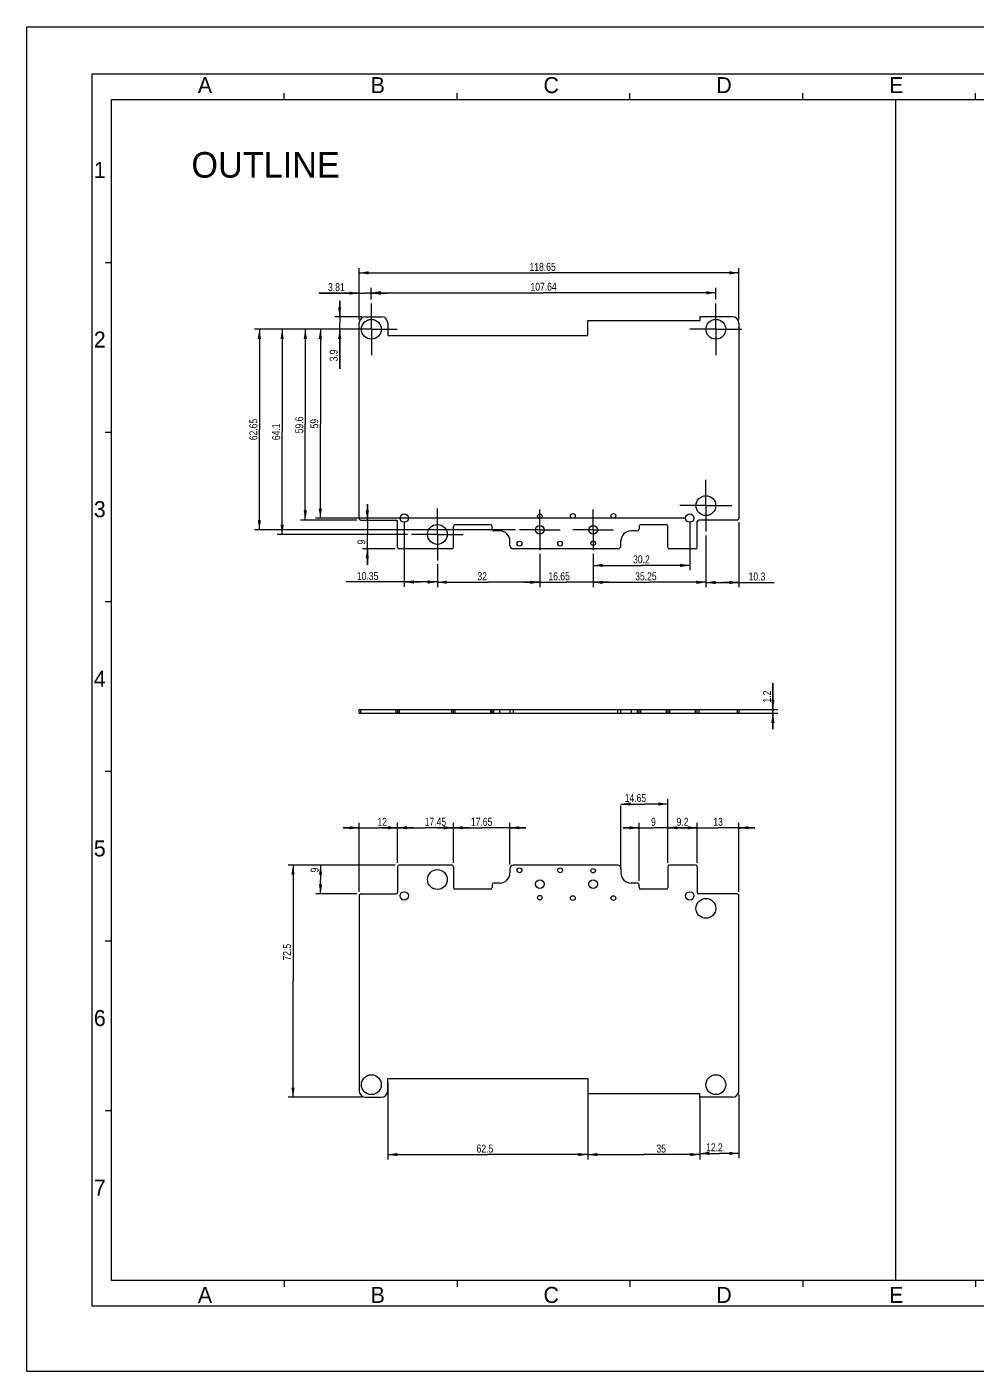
# Model space of a CAD drawing. Header units: millimetres. Extents: x 0 to 594, y 0 to 420.
# Drawn here: x 0 to 296.9, y 0 to 420 of the extents above; entities that cross this region are included whole.
import ezdxf

# ---------------------------------------------------------------- set-up
doc = ezdxf.new("R2010")
doc.units = ezdxf.units.MM
doc.header["$LTSCALE"] = 32.67
doc.linetypes.add('CENTER', pattern=[0.6, 0.375, -0.075, 0.075, -0.075])
doc.layers.get('0').update_dxf_attribs({"linetype": 'CONTINUOUS'})
doc.layers.add('02___PRT_ALL_AXES', color=7, linetype='CONTINUOUS')
doc.layers.add('ASSEM_MEM', color=7, linetype='CONTINUOUS')
doc.styles.get("Standard").update_dxf_attribs({"font": 'txt', "width": 0.8})
doc.styles.add('TEXTSTYLE_2', font='txt')
doc.styles.add('TEXTSTYLE_7', font='ar_wgl__.ttf')
doc.dimstyles.new('DIMSTYLE_1', dxfattribs={"dimtxt": 2.5, "dimasz": 3, "dimexe": 1.5, "dimexo": 1.2, "dimtad": 1, "dimdsep": 46, "dimtxsty": 'STANDARD', "dimblk": '_FILLED', "dimblk1": '_FILLED', "dimblk2": '_FILLED', "dimcen": 0.09, "dimazin": 2, "dimtp": 0.01, "dimtm": 0.01, "dimtfac": 1, "dimtofl": 0, "dimtmove": 0, "dimatfit": 3, "dimldrblk": '_FILLED', "dimfxl": 1, "dimtolj": 1, "dimarcsym": 0})

# ---------------------------------------------------------------- blocks, each defined once
blk = doc.blocks.new('_FILLED')
at = {"color": 0, "linetype": 'BYBLOCK'}
blk.add_solid([(0, 0), (-1, 0.17), (-1, -0.17)], dxfattribs=at)
blk = doc.blocks.new('*D0')
at = {"color": 7, "linetype": 'CONTINUOUS'}
for p, q in [((233.12, 206.75), (233.12, 214.92)), ((233.12, 214.92), (233.12, 206.15)), ((221.68, 206.75), (234.62, 206.75)), ((233.12, 200.55), (233.12, 206.15)), ((221.68, 205.55), (234.62, 205.55)), ((233.12, 205.55), (233.12, 200.55))]:
    blk.add_line(p, q, dxfattribs=at)
at = {"color": 7, "linetype": 'CONTINUOUS', "xscale": 3, "yscale": 3, "zscale": 3}
for p, rotation in [((233.12, 206.75), 270), ((233.12, 205.55), 90)]:
    blk.add_blockref('_FILLED', p, dxfattribs=dict(at, rotation=rotation))
at = {"color": 7, "linetype": 'CONTINUOUS', "insert": (229.99, 208.92), "char_height": 2.5, "width": 6, "attachment_point": 1, "rotation": 90, "line_spacing_factor": 0.9}
blk.add_mtext('1.2', dxfattribs=at)
blk = doc.blocks.new('*D1')
at = {"color": 7, "linetype": 'CONTINUOUS'}
for p, q in [((107.63, 334.82), (107.63, 338.43)), ((107.63, 336.93), (161.46, 336.93)), ((215.28, 336.93), (161.46, 336.93)), ((215.28, 334.82), (215.28, 338.43))]:
    blk.add_line(p, q, dxfattribs=at)
at = {"color": 7, "linetype": 'CONTINUOUS', "xscale": 3, "yscale": 3, "zscale": 3, "rotation": 180}
blk.add_blockref('_FILLED', (107.63, 336.93), dxfattribs=at)
at = {"color": 7, "linetype": 'CONTINUOUS', "xscale": 3, "yscale": 3, "zscale": 3}
blk.add_blockref('_FILLED', (215.28, 336.93), dxfattribs=at)
at = {"color": 7, "linetype": 'CONTINUOUS', "insert": (161.46, 340.06), "char_height": 2.5, "width": 12, "attachment_point": 2, "line_spacing_factor": 0.9}
blk.add_mtext('107.64', dxfattribs=at)
blk = doc.blocks.new('*D2')
at = {"color": 7, "linetype": 'CONTINUOUS'}
for p, q in [((103.83, 328.62), (103.83, 344.65)), ((222.48, 328.62), (222.48, 344.65)), ((103.83, 343.15), (163.15, 343.15)), ((222.48, 343.15), (163.15, 343.15))]:
    blk.add_line(p, q, dxfattribs=at)
at = {"color": 7, "linetype": 'CONTINUOUS', "xscale": 3, "yscale": 3, "zscale": 3, "rotation": 180}
blk.add_blockref('_FILLED', (103.83, 343.15), dxfattribs=at)
at = {"color": 7, "linetype": 'CONTINUOUS', "xscale": 3, "yscale": 3, "zscale": 3}
blk.add_blockref('_FILLED', (222.48, 343.15), dxfattribs=at)
at = {"color": 7, "linetype": 'CONTINUOUS', "insert": (161.16, 346.27), "char_height": 2.5, "width": 12, "attachment_point": 2, "line_spacing_factor": 0.9}
blk.add_mtext('118.65', dxfattribs=at)
blk = doc.blocks.new('*D3')
at = {"color": 7, "linetype": 'CONTINUOUS'}
for p, q in [((106.39, 265.92), (106.39, 270.92)), ((106.39, 270.92), (106.39, 261.42)), ((106.39, 251.92), (106.39, 261.42)), ((115.13, 256.92), (104.89, 256.92)), ((106.39, 256.92), (106.39, 251.92))]:
    blk.add_line(p, q, dxfattribs=at)
at = {"color": 7, "linetype": 'CONTINUOUS', "xscale": 3, "yscale": 3, "zscale": 3}
for p, rotation in [((106.39, 265.92), 270), ((106.39, 256.92), 90)]:
    blk.add_blockref('_FILLED', p, dxfattribs=dict(at, rotation=rotation))
at = {"color": 7, "linetype": 'CONTINUOUS', "insert": (103.27, 259.02), "char_height": 2.5, "width": 2, "attachment_point": 2, "rotation": 90, "line_spacing_factor": 0.9}
blk.add_mtext('9', dxfattribs=at)
blk = doc.blocks.new('*D4')
at = {"color": 7, "linetype": 'CONTINUOUS'}
for p, q in [((97.74, 329.42), (97.74, 334.42)), ((97.74, 334.42), (97.74, 327.47)), ((104.63, 329.42), (96.24, 329.42)), ((106.43, 325.52), (96.24, 325.52)), ((97.74, 313.19), (97.74, 327.47)), ((97.74, 325.52), (97.74, 313.19))]:
    blk.add_line(p, q, dxfattribs=at)
at = {"color": 7, "linetype": 'CONTINUOUS', "xscale": 3, "yscale": 3, "zscale": 3}
for p, rotation in [((97.74, 329.42), 270), ((97.74, 325.52), 90)]:
    blk.add_blockref('_FILLED', p, dxfattribs=dict(at, rotation=rotation))
at = {"color": 7, "linetype": 'CONTINUOUS', "insert": (94.62, 319.19), "char_height": 2.5, "width": 6, "attachment_point": 3, "rotation": 90, "line_spacing_factor": 0.9}
blk.add_mtext('3.9', dxfattribs=at)
blk = doc.blocks.new('*D5')
at = {"color": 7, "linetype": 'CONTINUOUS'}
for p, q in [((103.83, 336.81), (91.32, 336.81)), ((91.32, 336.81), (105.73, 336.81)), ((103.83, 328.62), (103.83, 338.31)), ((112.63, 336.81), (105.73, 336.81)), ((107.63, 334.82), (107.63, 338.31)), ((107.63, 336.81), (112.63, 336.81))]:
    blk.add_line(p, q, dxfattribs=at)
at = {"color": 7, "linetype": 'CONTINUOUS', "xscale": 3, "yscale": 3, "zscale": 3}
blk.add_blockref('_FILLED', (103.83, 336.81), dxfattribs=at)
at = {"color": 7, "linetype": 'CONTINUOUS', "xscale": 3, "yscale": 3, "zscale": 3, "rotation": 180}
blk.add_blockref('_FILLED', (107.63, 336.81), dxfattribs=at)
at = {"color": 7, "linetype": 'CONTINUOUS', "insert": (99.32, 339.93), "char_height": 2.5, "width": 8, "attachment_point": 3, "line_spacing_factor": 0.9}
blk.add_mtext('3.81', dxfattribs=at)
blk = doc.blocks.new('*D6')
at = {"color": 7, "linetype": 'CONTINUOUS'}
for p, q in [((106.43, 325.52), (78.26, 325.52)), ((79.76, 325.52), (79.76, 293.47)), ((79.76, 261.42), (79.76, 293.47)), ((118.98, 261.42), (78.26, 261.42))]:
    blk.add_line(p, q, dxfattribs=at)
at = {"color": 7, "linetype": 'CONTINUOUS', "xscale": 3, "yscale": 3, "zscale": 3}
for p, rotation in [((79.76, 325.52), 90), ((79.76, 261.42), 270)]:
    blk.add_blockref('_FILLED', p, dxfattribs=dict(at, rotation=rotation))
at = {"color": 7, "linetype": 'CONTINUOUS', "insert": (76.64, 293.47), "char_height": 2.5, "width": 8, "attachment_point": 2, "rotation": 90, "line_spacing_factor": 0.9}
blk.add_mtext('64.1', dxfattribs=at)
blk = doc.blocks.new('*D7')
at = {"color": 7, "linetype": 'CONTINUOUS'}
for p, q in [((128.28, 252.12), (128.28, 244.99)), ((160.28, 255.32), (160.28, 244.99)), ((128.28, 246.49), (144.28, 246.49)), ((160.28, 246.49), (144.28, 246.49))]:
    blk.add_line(p, q, dxfattribs=at)
at = {"color": 7, "linetype": 'CONTINUOUS', "xscale": 3, "yscale": 3, "zscale": 3, "rotation": 180}
blk.add_blockref('_FILLED', (128.28, 246.49), dxfattribs=at)
at = {"color": 7, "linetype": 'CONTINUOUS', "xscale": 3, "yscale": 3, "zscale": 3}
blk.add_blockref('_FILLED', (160.28, 246.49), dxfattribs=at)
at = {"color": 7, "linetype": 'CONTINUOUS', "insert": (142.26, 249.61), "char_height": 2.5, "width": 4, "attachment_point": 2, "line_spacing_factor": 0.9}
blk.add_mtext('32', dxfattribs=at)
blk = doc.blocks.new('*D8')
at = {"color": 7, "linetype": 'CONTINUOUS'}
for p, q in [((160.28, 255.32), (160.28, 244.96)), ((176.93, 255.32), (176.93, 244.96)), ((160.28, 246.46), (155.28, 246.46)), ((155.28, 246.46), (168.6, 246.46)), ((181.93, 246.46), (168.6, 246.46)), ((176.93, 246.46), (181.93, 246.46))]:
    blk.add_line(p, q, dxfattribs=at)
at = {"color": 7, "linetype": 'CONTINUOUS', "xscale": 3, "yscale": 3, "zscale": 3}
blk.add_blockref('_FILLED', (160.28, 246.46), dxfattribs=at)
at = {"color": 7, "linetype": 'CONTINUOUS', "xscale": 3, "yscale": 3, "zscale": 3, "rotation": 180}
blk.add_blockref('_FILLED', (176.93, 246.46), dxfattribs=at)
at = {"color": 7, "linetype": 'CONTINUOUS', "insert": (166.31, 249.59), "char_height": 2.5, "width": 10, "attachment_point": 2, "line_spacing_factor": 0.9}
blk.add_mtext('16.65', dxfattribs=at)
blk = doc.blocks.new('*D9')
at = {"color": 7, "linetype": 'CONTINUOUS'}
for p, q in [((212.18, 261.12), (212.18, 244.96)), ((176.93, 255.32), (176.93, 244.96)), ((176.93, 246.46), (194.55, 246.46)), ((212.18, 246.46), (194.55, 246.46))]:
    blk.add_line(p, q, dxfattribs=at)
at = {"color": 7, "linetype": 'CONTINUOUS', "xscale": 3, "yscale": 3, "zscale": 3, "rotation": 180}
blk.add_blockref('_FILLED', (176.93, 246.46), dxfattribs=at)
at = {"color": 7, "linetype": 'CONTINUOUS', "xscale": 3, "yscale": 3, "zscale": 3}
blk.add_blockref('_FILLED', (212.18, 246.46), dxfattribs=at)
at = {"color": 7, "linetype": 'CONTINUOUS', "insert": (193.43, 249.59), "char_height": 2.5, "width": 10, "attachment_point": 2, "line_spacing_factor": 0.9}
blk.add_mtext('35.25', dxfattribs=at)
blk = doc.blocks.new('*D10')
at = {"color": 7, "linetype": 'CONTINUOUS'}
for p, q in [((222.48, 265.22), (222.48, 244.9)), ((212.18, 261.12), (212.18, 244.9)), ((212.18, 246.4), (217.33, 246.4)), ((222.48, 246.4), (217.33, 246.4)), ((217.33, 246.4), (233.54, 246.4))]:
    blk.add_line(p, q, dxfattribs=at)
at = {"color": 7, "linetype": 'CONTINUOUS', "xscale": 3, "yscale": 3, "zscale": 3, "rotation": 180}
blk.add_blockref('_FILLED', (212.18, 246.4), dxfattribs=at)
at = {"color": 7, "linetype": 'CONTINUOUS', "xscale": 3, "yscale": 3, "zscale": 3}
blk.add_blockref('_FILLED', (222.48, 246.4), dxfattribs=at)
at = {"color": 7, "linetype": 'CONTINUOUS', "insert": (225.54, 249.53), "char_height": 2.5, "width": 8, "attachment_point": 1, "line_spacing_factor": 0.9}
blk.add_mtext('10.3', dxfattribs=at)
blk = doc.blocks.new('*D11')
at = {"color": 7, "linetype": 'CONTINUOUS'}
for p, q in [((117.93, 265.32), (117.93, 245.06)), ((128.28, 252.12), (128.28, 245.06)), ((123.1, 246.56), (99.82, 246.56)), ((117.93, 246.56), (123.1, 246.56)), ((128.28, 246.56), (123.1, 246.56))]:
    blk.add_line(p, q, dxfattribs=at)
at = {"color": 7, "linetype": 'CONTINUOUS', "xscale": 3, "yscale": 3, "zscale": 3, "rotation": 180}
blk.add_blockref('_FILLED', (117.93, 246.56), dxfattribs=at)
at = {"color": 7, "linetype": 'CONTINUOUS', "xscale": 3, "yscale": 3, "zscale": 3}
blk.add_blockref('_FILLED', (128.28, 246.56), dxfattribs=at)
at = {"color": 7, "linetype": 'CONTINUOUS', "insert": (109.82, 249.68), "char_height": 2.5, "width": 10, "attachment_point": 3, "line_spacing_factor": 0.9}
blk.add_mtext('10.35', dxfattribs=at)
blk = doc.blocks.new('*D12')
at = {"color": 7, "linetype": 'CONTINUOUS'}
for p, q in [((207.13, 265.32), (207.13, 250.24)), ((176.93, 255.32), (176.93, 250.24)), ((176.93, 251.74), (192.03, 251.74)), ((207.13, 251.74), (192.03, 251.74))]:
    blk.add_line(p, q, dxfattribs=at)
at = {"color": 7, "linetype": 'CONTINUOUS', "xscale": 3, "yscale": 3, "zscale": 3, "rotation": 180}
blk.add_blockref('_FILLED', (176.93, 251.74), dxfattribs=at)
at = {"color": 7, "linetype": 'CONTINUOUS', "xscale": 3, "yscale": 3, "zscale": 3}
blk.add_blockref('_FILLED', (207.13, 251.74), dxfattribs=at)
at = {"color": 7, "linetype": 'CONTINUOUS', "insert": (192.03, 254.87), "char_height": 2.5, "width": 8, "attachment_point": 2, "line_spacing_factor": 0.9}
blk.add_mtext('30.2', dxfattribs=at)
blk = doc.blocks.new('*D13')
at = {"color": 7, "linetype": 'CONTINUOUS'}
for p, q in [((106.43, 325.52), (90.2, 325.52)), ((91.7, 325.52), (91.7, 296.02)), ((91.7, 266.52), (91.7, 296.02)), ((205.93, 266.52), (90.2, 266.52))]:
    blk.add_line(p, q, dxfattribs=at)
at = {"color": 7, "linetype": 'CONTINUOUS', "xscale": 3, "yscale": 3, "zscale": 3}
for p, rotation in [((91.7, 325.52), 90), ((91.7, 266.52), 270)]:
    blk.add_blockref('_FILLED', p, dxfattribs=dict(at, rotation=rotation))
at = {"color": 7, "linetype": 'CONTINUOUS', "insert": (88.58, 296.02), "char_height": 2.5, "width": 4, "attachment_point": 2, "rotation": 90, "line_spacing_factor": 0.9}
blk.add_mtext('59', dxfattribs=at)
blk = doc.blocks.new('*D14')
at = {"color": 7, "linetype": 'CONTINUOUS'}
for p, q in [((106.43, 325.52), (71.14, 325.52)), ((72.64, 325.52), (72.64, 294.19)), ((72.64, 262.87), (72.64, 294.19)), ((152.73, 262.87), (71.14, 262.87))]:
    blk.add_line(p, q, dxfattribs=at)
at = {"color": 7, "linetype": 'CONTINUOUS', "xscale": 3, "yscale": 3, "zscale": 3}
for p, rotation in [((72.64, 325.52), 90), ((72.64, 262.87), 270)]:
    blk.add_blockref('_FILLED', p, dxfattribs=dict(at, rotation=rotation))
at = {"color": 7, "linetype": 'CONTINUOUS', "insert": (69.52, 294.19), "char_height": 2.5, "width": 10, "attachment_point": 2, "rotation": 90, "line_spacing_factor": 0.9}
blk.add_mtext('62.65', dxfattribs=at)
blk = doc.blocks.new('*D15')
at = {"color": 7, "linetype": 'CONTINUOUS'}
for p, q in [((112.78, 90.19), (112.78, 66.16)), ((175.28, 90.19), (175.28, 66.16)), ((112.78, 67.66), (144.03, 67.66)), ((175.28, 67.66), (144.03, 67.66))]:
    blk.add_line(p, q, dxfattribs=at)
at = {"color": 7, "linetype": 'CONTINUOUS', "xscale": 3, "yscale": 3, "zscale": 3, "rotation": 180}
blk.add_blockref('_FILLED', (112.78, 67.66), dxfattribs=at)
at = {"color": 7, "linetype": 'CONTINUOUS', "xscale": 3, "yscale": 3, "zscale": 3}
blk.add_blockref('_FILLED', (175.28, 67.66), dxfattribs=at)
at = {"color": 7, "linetype": 'CONTINUOUS', "insert": (143.12, 70.78), "char_height": 2.5, "width": 8, "attachment_point": 2, "line_spacing_factor": 0.9}
blk.add_mtext('62.5', dxfattribs=at)
blk = doc.blocks.new('*D16')
at = {"color": 7, "linetype": 'CONTINUOUS'}
for p, q in [((175.28, 85.59), (175.28, 66.16)), ((210.28, 85.59), (210.28, 66.16)), ((175.28, 67.66), (192.78, 67.66)), ((210.28, 67.66), (192.78, 67.66))]:
    blk.add_line(p, q, dxfattribs=at)
at = {"color": 7, "linetype": 'CONTINUOUS', "xscale": 3, "yscale": 3, "zscale": 3, "rotation": 180}
blk.add_blockref('_FILLED', (175.28, 67.66), dxfattribs=at)
at = {"color": 7, "linetype": 'CONTINUOUS', "xscale": 3, "yscale": 3, "zscale": 3}
blk.add_blockref('_FILLED', (210.28, 67.66), dxfattribs=at)
at = {"color": 7, "linetype": 'CONTINUOUS', "insert": (198.21, 70.78), "char_height": 2.5, "width": 4, "attachment_point": 2, "line_spacing_factor": 0.9}
blk.add_mtext('35', dxfattribs=at)
blk = doc.blocks.new('*D17')
at = {"color": 7, "linetype": 'CONTINUOUS'}
for p, q in [((210.28, 84.39), (210.28, 66.53)), ((222.48, 86.39), (222.48, 66.53)), ((210.28, 68.03), (216.38, 68.03)), ((222.48, 68.03), (216.38, 68.03))]:
    blk.add_line(p, q, dxfattribs=at)
at = {"color": 7, "linetype": 'CONTINUOUS', "xscale": 3, "yscale": 3, "zscale": 3, "rotation": 180}
blk.add_blockref('_FILLED', (210.28, 68.03), dxfattribs=at)
at = {"color": 7, "linetype": 'CONTINUOUS', "xscale": 3, "yscale": 3, "zscale": 3}
blk.add_blockref('_FILLED', (222.48, 68.03), dxfattribs=at)
at = {"color": 7, "linetype": 'CONTINUOUS', "insert": (214.84, 71.16), "char_height": 2.5, "width": 8, "attachment_point": 2, "line_spacing_factor": 0.9}
blk.add_mtext('12.2', dxfattribs=at)
blk = doc.blocks.new('*D18')
at = {"color": 7, "linetype": 'CONTINUOUS'}
for p, q in [((115.13, 158.09), (90.26, 158.09)), ((91.76, 158.09), (91.76, 153.59)), ((91.76, 149.09), (91.76, 153.59)), ((103.13, 149.09), (90.26, 149.09))]:
    blk.add_line(p, q, dxfattribs=at)
at = {"color": 7, "linetype": 'CONTINUOUS', "xscale": 3, "yscale": 3, "zscale": 3}
for p, rotation in [((91.76, 158.09), 90), ((91.76, 149.09), 270)]:
    blk.add_blockref('_FILLED', p, dxfattribs=dict(at, rotation=rotation))
at = {"color": 7, "linetype": 'CONTINUOUS', "insert": (88.64, 156.55), "char_height": 2.5, "width": 2, "attachment_point": 2, "rotation": 90, "line_spacing_factor": 0.9}
blk.add_mtext('9', dxfattribs=at)
blk = doc.blocks.new('*D19')
at = {"color": 7, "linetype": 'CONTINUOUS'}
for p, q in [((115.13, 158.09), (81.66, 158.09)), ((83.16, 158.09), (83.16, 121.84)), ((83.16, 85.59), (83.16, 121.84)), ((104.63, 85.59), (81.66, 85.59))]:
    blk.add_line(p, q, dxfattribs=at)
at = {"color": 7, "linetype": 'CONTINUOUS', "xscale": 3, "yscale": 3, "zscale": 3}
for p, rotation in [((83.16, 158.09), 90), ((83.16, 85.59), 270)]:
    blk.add_blockref('_FILLED', p, dxfattribs=dict(at, rotation=rotation))
at = {"color": 7, "linetype": 'CONTINUOUS', "insert": (80.03, 130.88), "char_height": 2.5, "width": 8, "attachment_point": 2, "rotation": 90, "line_spacing_factor": 0.9}
blk.add_mtext('72.5', dxfattribs=at)
blk = doc.blocks.new('*D20')
at = {"color": 7, "linetype": 'CONTINUOUS'}
for p, q in [((103.83, 169.76), (98.83, 169.76)), ((98.83, 169.76), (109.83, 169.76)), ((103.83, 149.79), (103.83, 171.26)), ((120.83, 169.76), (109.83, 169.76)), ((115.83, 158.79), (115.83, 171.26)), ((115.83, 169.76), (120.83, 169.76))]:
    blk.add_line(p, q, dxfattribs=at)
at = {"color": 7, "linetype": 'CONTINUOUS', "xscale": 3, "yscale": 3, "zscale": 3}
blk.add_blockref('_FILLED', (103.83, 169.76), dxfattribs=at)
at = {"color": 7, "linetype": 'CONTINUOUS', "xscale": 3, "yscale": 3, "zscale": 3, "rotation": 180}
blk.add_blockref('_FILLED', (115.83, 169.76), dxfattribs=at)
at = {"color": 7, "linetype": 'CONTINUOUS', "insert": (111.04, 172.88), "char_height": 2.5, "width": 4, "attachment_point": 2, "line_spacing_factor": 0.9}
blk.add_mtext('12', dxfattribs=at)
blk = doc.blocks.new('*D21')
at = {"color": 7, "linetype": 'CONTINUOUS'}
for p, q in [((133.28, 169.76), (128.28, 169.76)), ((128.28, 169.76), (142.1, 169.76)), ((133.28, 158.79), (133.28, 171.26)), ((155.93, 169.76), (142.1, 169.76)), ((150.93, 158.29), (150.93, 171.26)), ((150.93, 169.76), (155.93, 169.76))]:
    blk.add_line(p, q, dxfattribs=at)
at = {"color": 7, "linetype": 'CONTINUOUS', "xscale": 3, "yscale": 3, "zscale": 3}
blk.add_blockref('_FILLED', (133.28, 169.76), dxfattribs=at)
at = {"color": 7, "linetype": 'CONTINUOUS', "xscale": 3, "yscale": 3, "zscale": 3, "rotation": 180}
blk.add_blockref('_FILLED', (150.93, 169.76), dxfattribs=at)
at = {"color": 7, "linetype": 'CONTINUOUS', "insert": (142.1, 172.88), "char_height": 2.5, "width": 10, "attachment_point": 2, "line_spacing_factor": 0.9}
blk.add_mtext('17.65', dxfattribs=at)
blk = doc.blocks.new('*D22')
at = {"color": 7, "linetype": 'CONTINUOUS'}
for p, q in [((185.63, 177.19), (192.95, 177.19)), ((185.63, 156.84), (185.63, 176.57)), ((200.28, 177.19), (192.95, 177.19)), ((200.28, 158.79), (200.28, 178.69))]:
    blk.add_line(p, q, dxfattribs=at)
at = {"color": 7, "linetype": 'CONTINUOUS', "xscale": 3, "yscale": 3, "zscale": 3, "rotation": 180}
blk.add_blockref('_FILLED', (185.63, 177.19), dxfattribs=at)
at = {"color": 7, "linetype": 'CONTINUOUS', "xscale": 3, "yscale": 3, "zscale": 3}
blk.add_blockref('_FILLED', (200.28, 177.19), dxfattribs=at)
at = {"color": 7, "linetype": 'CONTINUOUS', "insert": (190.15, 180.32), "char_height": 2.5, "width": 10, "attachment_point": 2, "line_spacing_factor": 0.9}
blk.add_mtext('14.65', dxfattribs=at)
blk = doc.blocks.new('*D23')
at = {"color": 7, "linetype": 'CONTINUOUS'}
for p, q in [((191.28, 169.76), (186.28, 169.76)), ((186.28, 169.76), (195.78, 169.76)), ((191.28, 153.19), (191.28, 171.26)), ((205.28, 169.76), (195.78, 169.76)), ((200.28, 158.79), (200.28, 171.26)), ((200.28, 169.76), (205.28, 169.76))]:
    blk.add_line(p, q, dxfattribs=at)
at = {"color": 7, "linetype": 'CONTINUOUS', "xscale": 3, "yscale": 3, "zscale": 3}
blk.add_blockref('_FILLED', (191.28, 169.76), dxfattribs=at)
at = {"color": 7, "linetype": 'CONTINUOUS', "xscale": 3, "yscale": 3, "zscale": 3, "rotation": 180}
blk.add_blockref('_FILLED', (200.28, 169.76), dxfattribs=at)
at = {"color": 7, "linetype": 'CONTINUOUS', "insert": (195.78, 172.88), "char_height": 2.5, "width": 2, "attachment_point": 2, "line_spacing_factor": 0.9}
blk.add_mtext('9', dxfattribs=at)
blk = doc.blocks.new('*D24')
at = {"color": 7, "linetype": 'CONTINUOUS'}
for p, q in [((200.28, 158.79), (200.28, 171.26)), ((200.28, 169.76), (204.88, 169.76)), ((209.48, 169.76), (204.88, 169.76)), ((209.48, 158.79), (209.48, 171.26))]:
    blk.add_line(p, q, dxfattribs=at)
at = {"color": 7, "linetype": 'CONTINUOUS', "xscale": 3, "yscale": 3, "zscale": 3, "rotation": 180}
blk.add_blockref('_FILLED', (200.28, 169.76), dxfattribs=at)
at = {"color": 7, "linetype": 'CONTINUOUS', "xscale": 3, "yscale": 3, "zscale": 3}
blk.add_blockref('_FILLED', (209.48, 169.76), dxfattribs=at)
at = {"color": 7, "linetype": 'CONTINUOUS', "insert": (204.88, 172.88), "char_height": 2.5, "width": 6, "attachment_point": 2, "line_spacing_factor": 0.9}
blk.add_mtext('9.2', dxfattribs=at)
blk = doc.blocks.new('*D25')
at = {"color": 7, "linetype": 'CONTINUOUS'}
for p, q in [((209.48, 169.76), (204.48, 169.76)), ((204.48, 169.76), (215.98, 169.76)), ((209.48, 158.79), (209.48, 171.26)), ((227.48, 169.76), (215.98, 169.76)), ((222.48, 149.79), (222.48, 171.26)), ((222.48, 169.76), (227.48, 169.76))]:
    blk.add_line(p, q, dxfattribs=at)
at = {"color": 7, "linetype": 'CONTINUOUS', "xscale": 3, "yscale": 3, "zscale": 3}
blk.add_blockref('_FILLED', (209.48, 169.76), dxfattribs=at)
at = {"color": 7, "linetype": 'CONTINUOUS', "xscale": 3, "yscale": 3, "zscale": 3, "rotation": 180}
blk.add_blockref('_FILLED', (222.48, 169.76), dxfattribs=at)
at = {"color": 7, "linetype": 'CONTINUOUS', "insert": (215.98, 172.88), "char_height": 2.5, "width": 4, "attachment_point": 2, "line_spacing_factor": 0.9}
blk.add_mtext('13', dxfattribs=at)
blk = doc.blocks.new('*D26')
at = {"color": 7, "linetype": 'CONTINUOUS'}
for p, q in [((115.83, 169.76), (110.83, 169.76)), ((110.83, 169.76), (124.55, 169.76)), ((115.83, 158.79), (115.83, 171.26)), ((138.28, 169.76), (124.55, 169.76)), ((133.28, 158.79), (133.28, 171.26)), ((133.28, 169.76), (138.28, 169.76))]:
    blk.add_line(p, q, dxfattribs=at)
at = {"color": 7, "linetype": 'CONTINUOUS', "xscale": 3, "yscale": 3, "zscale": 3}
blk.add_blockref('_FILLED', (115.83, 169.76), dxfattribs=at)
at = {"color": 7, "linetype": 'CONTINUOUS', "xscale": 3, "yscale": 3, "zscale": 3, "rotation": 180}
blk.add_blockref('_FILLED', (133.28, 169.76), dxfattribs=at)
at = {"color": 7, "linetype": 'CONTINUOUS', "insert": (127.66, 172.88), "char_height": 2.5, "width": 10, "attachment_point": 2, "line_spacing_factor": 0.9}
blk.add_mtext('17.45', dxfattribs=at)
blk = doc.blocks.new('*D27')
at = {"color": 7, "linetype": 'CONTINUOUS'}
for p, q in [((106.43, 325.52), (85.5, 325.52)), ((87, 325.52), (87, 295.72)), ((87, 265.92), (87, 295.72)), ((103.13, 265.92), (85.5, 265.92))]:
    blk.add_line(p, q, dxfattribs=at)
at = {"color": 7, "linetype": 'CONTINUOUS', "xscale": 3, "yscale": 3, "zscale": 3}
for p, rotation in [((87, 325.52), 90), ((87, 265.92), 270)]:
    blk.add_blockref('_FILLED', p, dxfattribs=dict(at, rotation=rotation))
at = {"color": 7, "linetype": 'CONTINUOUS', "insert": (83.87, 295.63), "char_height": 2.5, "width": 8, "attachment_point": 2, "rotation": 90, "line_spacing_factor": 0.9}
blk.add_mtext('59.6', dxfattribs=at)

msp = doc.modelspace()

# ---------------------------------------------------------------- linework, layer by layer
at = {"color": 7, "linetype": 'CONTINUOUS'}
for p, q in [((0, 0), (0, 420)), ((0, 420), (594, 420)), ((20.422, 20.309), (20.422, 405.309)), ((20.422, 405.309), (571.422, 405.309)), ((80.422, 397.309), (80.422, 399.309)), ((134.422, 397.309), (134.422, 399.309)), ((188.422, 397.309), (188.422, 399.309)), ((242.422, 397.309), (242.422, 399.309)), ((296.422, 397.309), (296.422, 399.309)), ((26.422, 28.309), (26.422, 397.309)), ((26.422, 397.309), (564.922, 397.309)), ((271.416, 397.332), (271.416, 28.318)), ((26.422, 346.309), (24.422, 346.309)), ((26.422, 293.309), (24.422, 293.309)), ((26.422, 240.309), (24.422, 240.309)), ((26.422, 187.309), (24.422, 187.309)), ((26.422, 134.309), (24.422, 134.309)), ((26.422, 81.309), (24.422, 81.309)), ((564.922, 28.309), (26.422, 28.309)), ((80.422, 28.309), (80.422, 26.309)), ((134.422, 28.309), (134.422, 26.309)), ((188.422, 28.309), (188.422, 26.309)), ((242.422, 28.309), (242.422, 26.309)), ((296.422, 28.309), (296.422, 26.309)), ((571.422, 20.309), (20.422, 20.309)), ((0, 0), (594, 0))]:
    msp.add_line(p, q, dxfattribs=at)
at = {"layer": '02___PRT_ALL_AXES', "color": 7, "linetype": 'CENTER'}
for p, q in [((107.635, 325.52), (107.635, 333.62)), ((215.275, 325.52), (215.275, 333.62)), ((107.635, 325.52), (99.535, 325.52)), ((107.635, 325.52), (107.635, 317.42)), ((107.635, 325.52), (115.735, 325.52)), ((215.275, 325.52), (207.175, 325.52)), ((215.275, 325.52), (223.375, 325.52)), ((215.275, 325.52), (215.275, 317.42)), ((212.175, 270.42), (212.175, 278.52)), ((128.275, 261.42), (128.275, 269.52)), ((160.275, 262.87), (160.275, 269.22)), ((176.925, 262.87), (176.925, 269.22)), ((212.175, 270.42), (204.075, 270.42)), ((212.175, 270.42), (220.275, 270.42)), ((212.175, 270.42), (212.175, 262.32)), ((128.275, 261.42), (120.175, 261.42)), ((128.275, 261.42), (128.275, 253.32)), ((128.275, 261.42), (136.375, 261.42)), ((160.275, 262.87), (153.925, 262.87)), ((160.275, 262.87), (166.625, 262.87)), ((160.275, 262.87), (160.275, 256.52)), ((176.925, 262.87), (170.575, 262.87)), ((176.925, 262.87), (183.275, 262.87)), ((176.925, 262.87), (176.925, 256.52))]:
    msp.add_line(p, q, dxfattribs=at)
at = {"layer": 'ASSEM_MEM', "color": 7, "linetype": 'CONTINUOUS'}
for p, q in [((105.825, 329.42), (110.775, 329.42)), ((175.275, 323.62), (175.275, 328.22)), ((175.275, 328.22), (210.275, 328.22)), ((220.475, 329.42), (210.275, 329.42)), ((210.275, 329.42), (210.275, 328.22)), ((103.825, 266.42), (103.825, 327.42)), ((112.775, 327.42), (112.775, 323.62)), ((112.775, 323.62), (175.275, 323.62)), ((222.475, 327.42), (222.475, 266.42)), ((104.325, 265.92), (115.325, 265.92)), ((115.825, 257.42), (115.825, 265.42)), ((209.475, 257.42), (209.475, 265.42)), ((221.975, 265.92), (209.975, 265.92)), ((133.275, 257.42), (133.275, 263.92)), ((144.875, 264.42), (133.775, 264.42)), ((145.375, 263.02), (145.375, 263.92)), ((147.775, 262.52), (145.875, 262.52)), ((190.775, 262.52), (188.775, 262.52)), ((191.275, 263.92), (191.275, 263.02)), ((199.775, 264.42), (191.775, 264.42)), ((200.275, 257.42), (200.275, 263.92)), ((132.775, 256.92), (116.325, 256.92)), ((150.925, 257.92), (150.925, 259.37)), ((184.625, 256.92), (151.925, 256.92)), ((185.625, 257.92), (185.625, 259.37)), ((208.975, 256.92), (200.775, 256.92)), ((103.825, 205.546), (103.825, 206.746)), ((103.825, 206.746), (222.475, 206.746)), ((104.325, 205.546), (104.325, 206.746)), ((115.325, 206.746), (115.325, 205.546)), ((115.825, 206.746), (115.825, 205.546)), ((116.325, 206.746), (116.325, 205.546)), ((132.775, 205.546), (132.775, 206.746)), ((133.275, 205.546), (133.275, 206.746)), ((133.775, 206.746), (133.775, 205.546)), ((144.875, 206.746), (144.875, 205.546)), ((145.375, 205.546), (145.375, 206.746)), ((145.875, 205.546), (145.875, 206.746)), ((147.775, 205.546), (147.775, 206.746)), ((150.925, 206.746), (150.925, 205.546)), ((151.925, 206.746), (151.925, 205.546)), ((184.625, 205.546), (184.625, 206.746)), ((185.625, 205.546), (185.625, 206.746)), ((188.775, 206.746), (188.775, 205.546)), ((190.775, 205.546), (190.775, 206.746)), ((191.275, 205.546), (191.275, 206.746)), ((191.775, 206.746), (191.775, 205.546)), ((199.775, 206.746), (199.775, 205.546)), ((200.275, 206.746), (200.275, 205.546)), ((200.775, 206.746), (200.775, 205.546)), ((208.975, 205.546), (208.975, 206.746)), ((209.475, 205.546), (209.475, 206.746)), ((209.975, 206.746), (209.975, 205.546)), ((221.975, 206.746), (221.975, 205.546)), ((222.475, 206.746), (222.475, 205.546)), ((103.825, 205.546), (222.475, 205.546)), ((115.825, 157.588), (115.825, 149.588)), ((132.775, 158.088), (116.325, 158.088)), ((133.275, 157.588), (133.275, 151.088)), ((150.925, 157.088), (150.925, 155.638)), ((184.625, 158.088), (151.925, 158.088)), ((185.625, 157.088), (185.625, 155.638)), ((200.275, 157.588), (200.275, 151.088)), ((208.975, 158.088), (200.775, 158.088)), ((209.475, 157.588), (209.475, 149.588)), ((145.375, 151.988), (145.375, 151.088)), ((147.775, 152.488), (145.875, 152.488)), ((190.775, 152.488), (188.775, 152.488)), ((191.275, 151.088), (191.275, 151.988)), ((103.825, 148.588), (103.825, 87.588)), ((104.325, 149.088), (115.325, 149.088)), ((144.875, 150.588), (133.775, 150.588)), ((199.775, 150.588), (191.775, 150.588)), ((221.975, 149.088), (209.975, 149.088)), ((222.475, 87.588), (222.475, 148.588)), ((112.775, 87.588), (112.775, 91.388)), ((112.775, 91.388), (175.275, 91.388)), ((175.275, 91.388), (175.275, 86.788)), ((105.825, 85.588), (110.775, 85.588)), ((175.275, 86.788), (210.275, 86.788)), ((210.275, 85.588), (210.275, 86.788)), ((220.475, 85.588), (210.275, 85.588))]:
    msp.add_line(p, q, dxfattribs=at)
for centre, radius in [((107.635, 325.52), 3.1), ((215.275, 325.52), 3.1), ((212.175, 270.42), 3.1), ((117.925, 266.52), 1.3), ((160.275, 267.07), 0.7), ((170.59, 267.21), 0.75), ((183.27, 267.21), 0.75), ((207.125, 266.52), 1.3), ((128.275, 261.42), 3.1), ((160.275, 262.87), 1.35), ((176.925, 262.87), 1.35), ((153.935, 258.53), 0.75), ((166.615, 258.53), 0.75), ((176.93, 258.67), 0.7), ((128.275, 153.588), 3.1), ((153.935, 156.478), 0.75), ((166.615, 156.478), 0.75), ((176.93, 156.338), 0.7), ((160.275, 152.138), 1.35), ((176.925, 152.138), 1.35), ((117.925, 148.488), 1.3), ((160.275, 147.938), 0.7), ((170.59, 147.798), 0.75), ((183.27, 147.798), 0.75), ((207.125, 148.488), 1.3), ((212.175, 144.588), 3.1), ((107.635, 89.488), 3.1), ((215.275, 89.488), 3.1)]:
    msp.add_circle(centre, radius, dxfattribs=at)
for centre, radius, start, end in [((105.825, 327.42), 2, 90, 180), ((110.775, 327.42), 2, 0, 90), ((220.475, 327.42), 2, 0, 90), ((104.325, 266.42), 0.5, 180, 270), ((115.325, 265.42), 0.5, 0, 90), ((209.975, 265.42), 0.5, 90, 180), ((221.975, 266.42), 0.5, 270, 360), ((133.775, 263.92), 0.5, 90, 180), ((144.875, 263.92), 0.5, 0, 90), ((145.875, 263.02), 0.5, 180, 270), ((147.775, 259.37), 3.15, 0, 90), ((188.775, 259.37), 3.15, 90, 180), ((190.775, 263.02), 0.5, 270, 360), ((191.775, 263.92), 0.5, 90, 180), ((199.775, 263.92), 0.5, 0, 90), ((116.325, 257.42), 0.5, 180, 270), ((132.775, 257.42), 0.5, 270, 360), ((151.925, 257.92), 1, 180, 270), ((184.625, 257.92), 1, 270, 360), ((200.775, 257.42), 0.5, 180, 270), ((208.975, 257.42), 0.5, 270, 360), ((116.325, 157.588), 0.5, 90, 180), ((132.775, 157.588), 0.5, 0, 90), ((147.775, 155.638), 3.15, 270, 360), ((151.925, 157.088), 1, 90, 180), ((184.625, 157.088), 1, 0, 90), ((188.775, 155.638), 3.15, 180, 270), ((200.775, 157.588), 0.5, 90, 180), ((208.975, 157.588), 0.5, 0, 90), ((145.875, 151.988), 0.5, 90, 180), ((190.775, 151.988), 0.5, 0, 90), ((104.325, 148.588), 0.5, 90, 180), ((115.325, 149.588), 0.5, 270, 360), ((133.775, 151.088), 0.5, 180, 270), ((144.875, 151.088), 0.5, 270, 360), ((191.775, 151.088), 0.5, 180, 270), ((199.775, 151.088), 0.5, 270, 360), ((209.975, 149.588), 0.5, 180, 270), ((221.975, 148.588), 0.5, 0, 90), ((105.825, 87.588), 2, 180, 270), ((110.775, 87.588), 2, 270, 360), ((220.475, 87.588), 2, 270, 360)]:
    msp.add_arc(centre, radius, start, end, dxfattribs=at)

# ---------------------------------------------------------------- texts
at = {"color": 7, "linetype": 'CONTINUOUS', "attachment_point": 1, "line_spacing_factor": 0.9}
for s, insert, char_height, width, style in [('A', (53.422, 404.309), 5, 5, 'TEXTSTYLE_2'), ('B', (107.422, 404.309), 5, 5, 'TEXTSTYLE_2'), ('C', (161.422, 404.309), 5, 5, 'TEXTSTYLE_2'), ('D', (215.422, 404.309), 5, 5, 'TEXTSTYLE_2'), ('E', (269.422, 404.309), 5, 5, 'TEXTSTYLE_2'), ('OUTLINE', (51.404, 380.894), 8, 48.35688, 'TEXTSTYLE_7'), ('1', (20.922, 377.809), 5, 5, 'TEXTSTYLE_2'), ('2', (20.922, 324.809), 5, 5, 'TEXTSTYLE_2'), ('3', (20.922, 271.809), 5, 5, 'TEXTSTYLE_2'), ('4', (20.922, 218.809), 5, 5, 'TEXTSTYLE_2'), ('5', (20.922, 165.809), 5, 5, 'TEXTSTYLE_2'), ('6', (20.922, 112.809), 5, 5, 'TEXTSTYLE_2'), ('7', (20.922, 59.809), 5, 5, 'TEXTSTYLE_2'), ('A', (53.422, 26.309), 5, 5, 'TEXTSTYLE_2'), ('B', (107.422, 26.309), 5, 5, 'TEXTSTYLE_2'), ('C', (161.422, 26.309), 5, 5, 'TEXTSTYLE_2'), ('D', (215.422, 26.309), 5, 5, 'TEXTSTYLE_2'), ('E', (269.422, 26.309), 5, 5, 'TEXTSTYLE_2')]:
    msp.add_mtext(s, dxfattribs=dict(at, insert=insert, char_height=char_height, width=width, style=style))

# ---------------------------------------------------------------- dimensions: what is measured, and where the dimension line sits
at = {"color": 7, "linetype": 'CONTINUOUS'}
for base, p1, p2, picture, middle in [((222.475, 343.149), (103.825, 327.42), (222.475, 327.42), '*D2', (161.475, 343.149)), ((107.635, 336.809), (103.825, 327.42), (107.635, 333.62), '*D5', (95.07, 336.809)), ((215.275, 336.935), (107.635, 333.62), (215.275, 333.62), '*D1', (161.768, 336.935)), ((207.125, 251.744), (176.925, 256.52), (207.125, 266.52), '*D12', (192.025, 251.744)), ((222.475, 246.4), (212.175, 262.32), (222.475, 266.42), '*D10', (229.85, 246.4)), ((212.175, 246.462), (176.925, 256.52), (212.175, 262.32), '*D9', (193.497, 246.462)), ((176.925, 246.461), (160.275, 256.52), (176.925, 256.52), '*D8', (166.626, 246.461)), ((115.825, 169.76), (103.825, 148.588), (115.825, 157.588), '*D20', (111.289, 169.76)), ((133.275, 169.76), (115.825, 157.588), (133.275, 157.588), '*D26', (127.973, 169.76)), ((150.925, 169.76), (133.275, 157.588), (150.925, 157.088), '*D21', (142.413, 169.76)), ((200.275, 169.76), (191.275, 151.988), (200.275, 157.588), '*D23', (195.775, 169.76)), ((209.475, 169.76), (200.275, 157.588), (209.475, 157.588), '*D24', (204.875, 169.76)), ((222.475, 169.76), (209.475, 157.588), (222.475, 148.588), '*D25', (216.288, 169.76)), ((175.275, 67.657), (112.775, 91.388), (175.275, 91.388), '*D15', (143.187, 67.657)), ((210.275, 67.657), (175.275, 86.788), (210.275, 86.788), '*D16', (198.271, 67.657))]:
    dim = msp.add_linear_dim(base=base, p1=p1, p2=p2, dimstyle='DIMSTYLE_1', dxfattribs=at)
    dim.commit()
    dim.dimension.update_dxf_attribs({"geometry": picture, "text_midpoint": middle, "dimtype": 160})
for base, p1, p2, angle, picture, middle in [((97.744, 325.52), (105.825, 329.42), (107.635, 325.52), 270, '*D4', (97.744, 316.188)), ((72.643, 325.52), (153.925, 262.87), (107.635, 325.52), 90, '*D14', (72.643, 294.257)), ((79.763, 261.42), (107.635, 325.52), (120.175, 261.42), 270, '*D6', (79.763, 293.22)), ((86.997, 265.92), (107.635, 325.52), (104.325, 265.92), 270, '*D27', (86.997, 295.633)), ((91.702, 266.52), (107.635, 325.52), (207.125, 266.52), 270, '*D13', (91.702, 296.02)), ((106.393, 265.92), (116.325, 256.92), (104.325, 265.92), 90, '*D3', (106.393, 259.017)), ((117.925, 246.558), (128.275, 253.32), (117.925, 266.52), 180, '*D11', (105.131, 246.558)), ((128.275, 246.489), (160.275, 256.52), (128.275, 253.32), 180, '*D7', (142.257, 246.489)), ((233.117, 205.546), (220.475, 206.746), (220.475, 205.546), 270, '*D0', (233.117, 212.172)), ((185.625, 177.193), (200.275, 157.588), (185.625, 155.638), 180, '*D22', (190.464, 177.193)), ((83.159, 85.588), (116.325, 158.088), (105.825, 85.588), 270, '*D19', (83.159, 130.942)), ((91.76, 149.088), (116.325, 158.088), (104.325, 149.088), 270, '*D18', (91.76, 156.548)), ((210.275, 68.031), (222.475, 87.588), (210.275, 85.588), 180, '*D17', (215.086, 68.031))]:
    dim = msp.add_linear_dim(base=base, p1=p1, p2=p2, angle=angle, dimstyle='DIMSTYLE_1', dxfattribs=at)
    dim.commit()
    dim.dimension.update_dxf_attribs({"geometry": picture, "text_midpoint": middle, "dimtype": 160})

doc.saveas('drawing.dxf')
